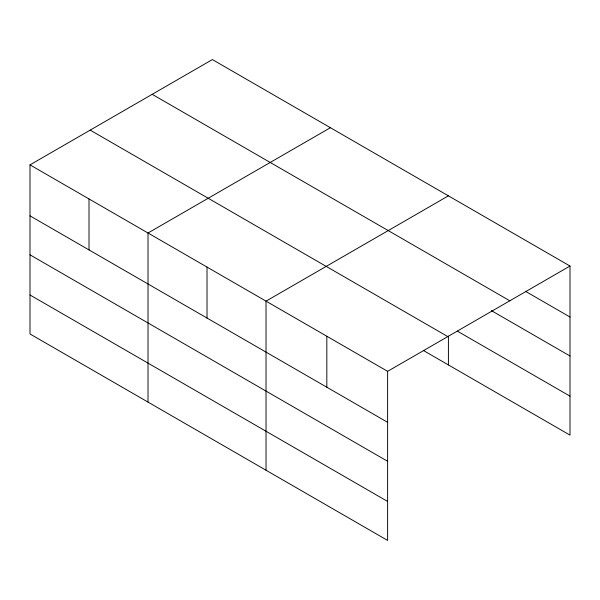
<?xml version="1.0" encoding="UTF-8"?>
<svg xmlns="http://www.w3.org/2000/svg" width="600" height="600" viewBox="0 0 600 600"><rect width="100%" height="100%" fill="white"/><g stroke="black" fill="none" stroke-linecap="round" stroke-linejoin="round"><path stroke-width="0.9" d="M30 164.873L387.615 371.34L387.615 540.428L30 333.96L30 164.873L212.385 59.573L570 266.04L570 435.127L423.353 350.46M330.397 127.71L148.012 233.01L148.012 402.09M448.41 195.84L266.025 301.14L266.025 470.228M387.615 371.34L570 266.04M525.42 291.285L570 317.025M152.197 94.32L509.812 300.788M491.37 310.605L570 355.995M457.327 331.103L570 396.15M90.188 130.125L447.803 336.593M30 215.85L387.615 422.317M30 254.827L387.615 461.295M30 294.983L387.615 501.45M448.41 336.165L448.41 364.928M326.82 336.24L326.82 387.217M207.022 267.075L207.022 318.053M89.01 198.938L89.01 249.923"/></g></svg>
